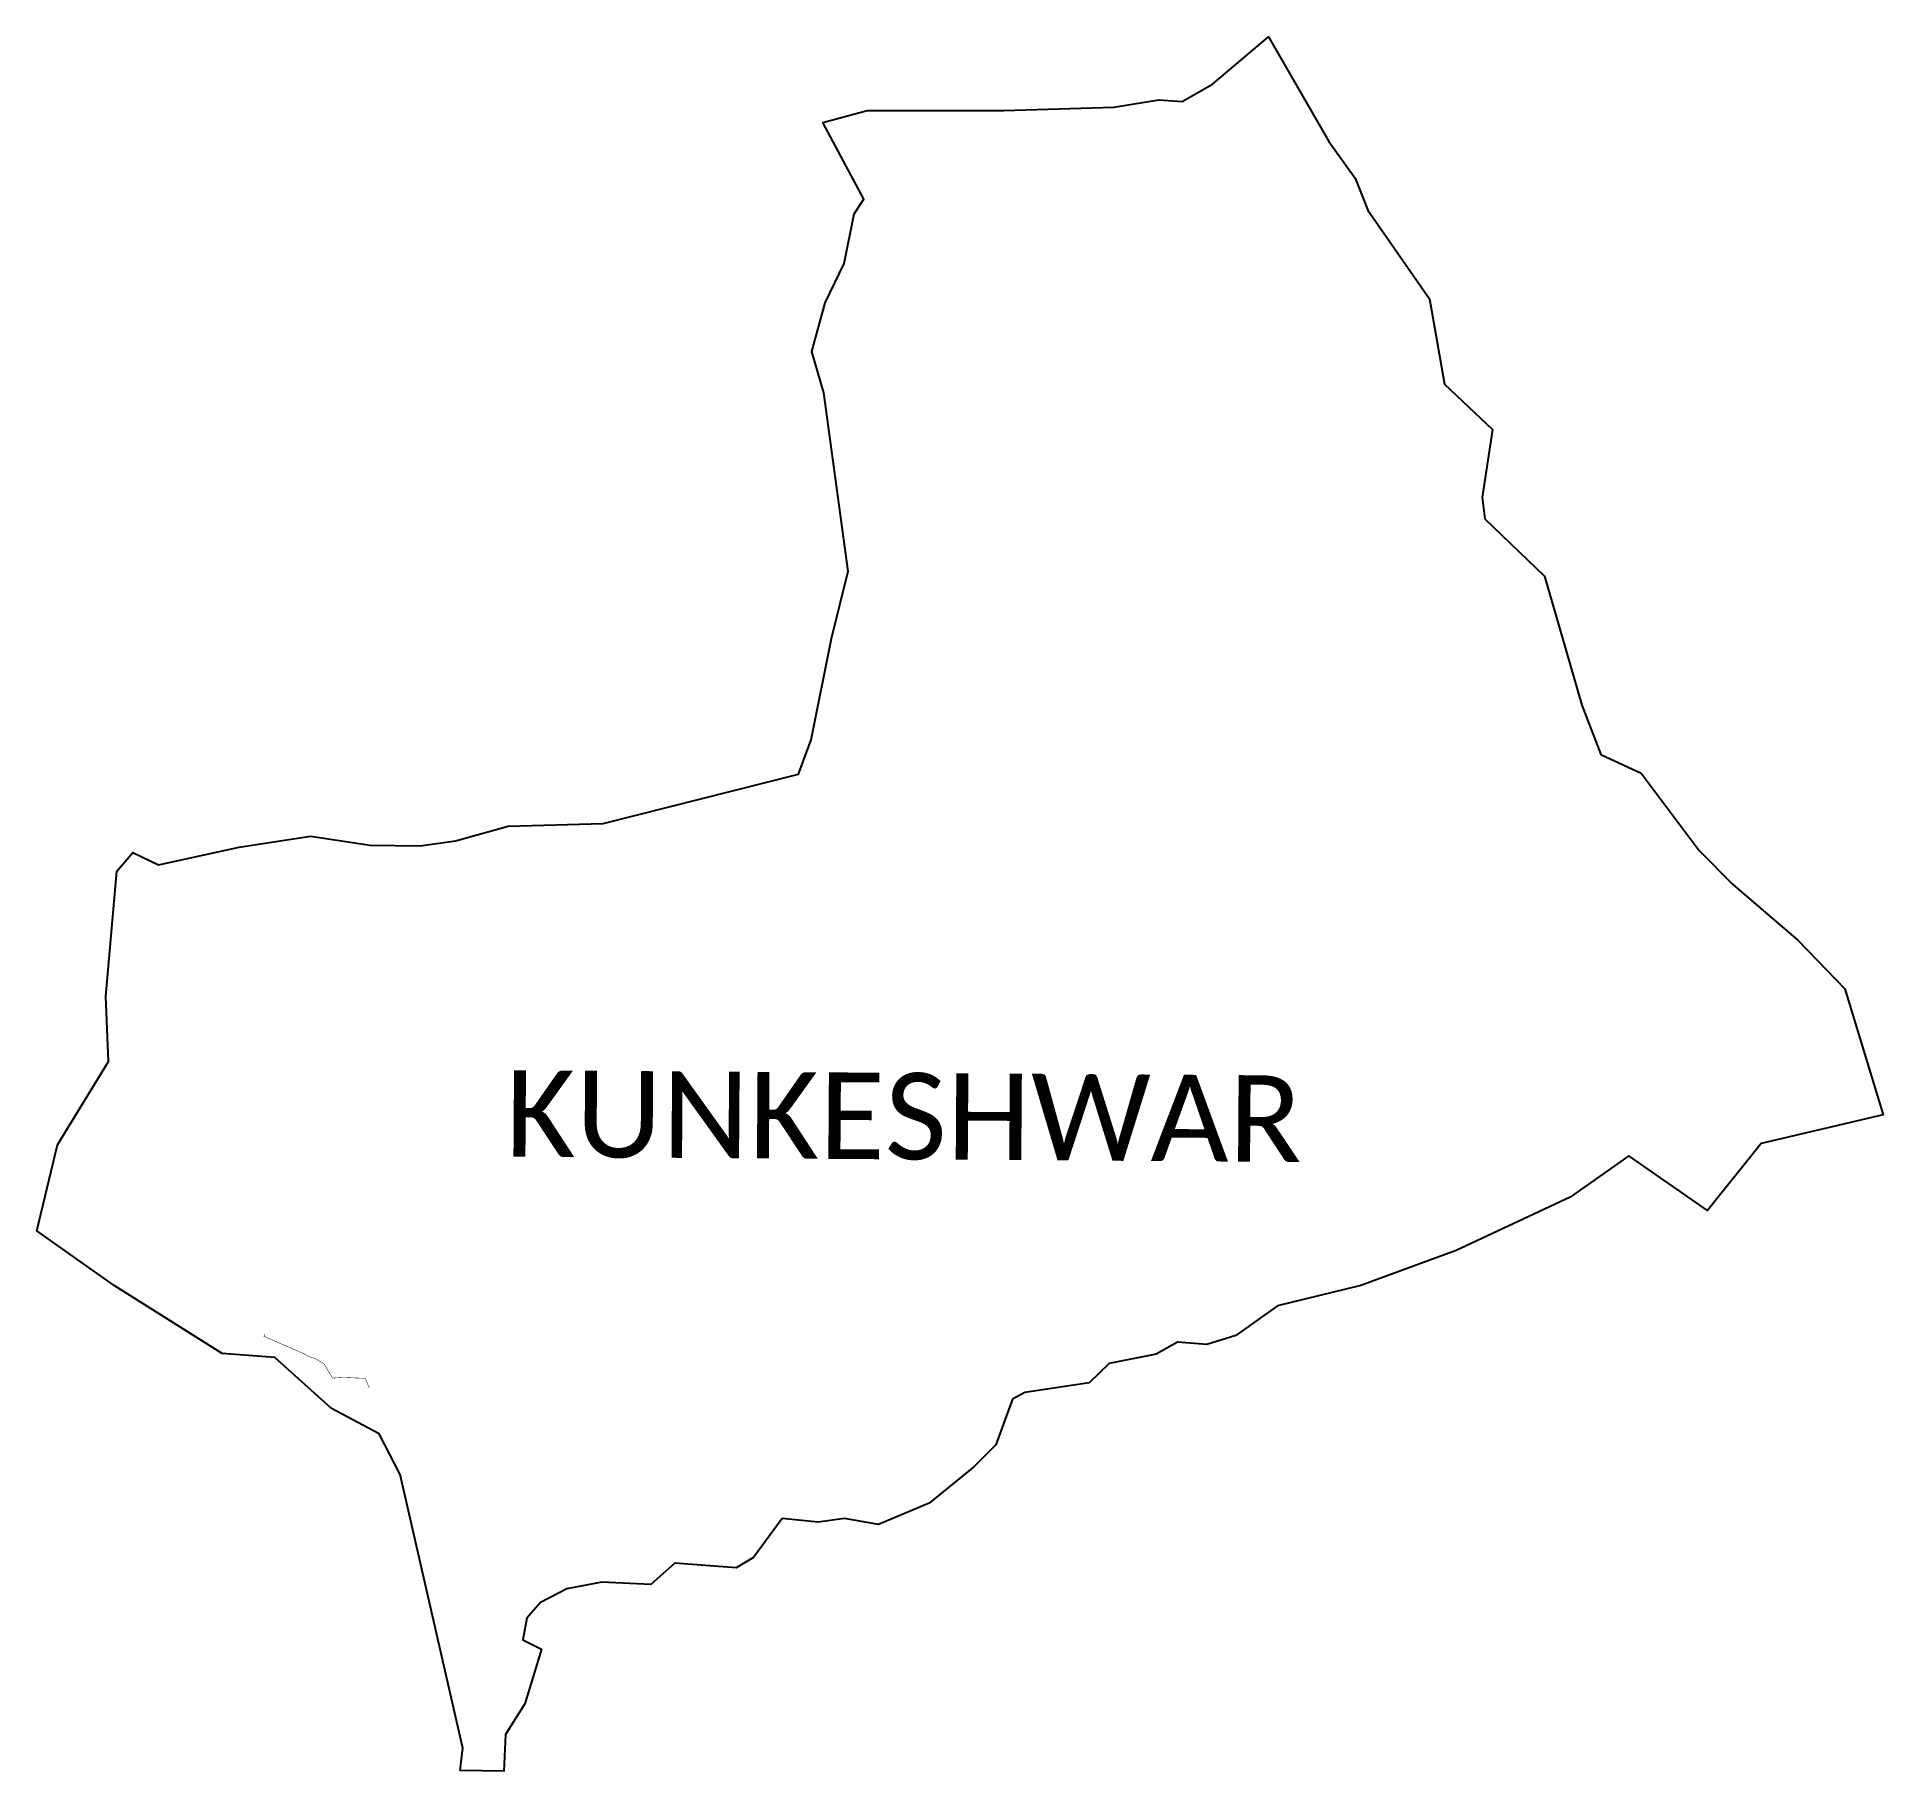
# Model space of a CAD drawing. Header units: metres. Extents: x 327601 to 331451, y 1805680 to 1809296.
import ezdxf

# ---------------------------------------------------------------- set-up
doc = ezdxf.new("R2010")
doc.units = ezdxf.units.M
for name, color, linetype in [('SEAWALL', 170, 'Continuous'), ('village', 3, 'Continuous'), ('VILLAGE NAME', 250, 'Continuous')]:
    doc.layers.add(name, color=color, linetype=linetype)
doc.styles.get("Standard").update_dxf_attribs({"font": 'calibri.ttf'})

msp = doc.modelspace()

# ---------------------------------------------------------------- linework, layer by layer
at = {"layer": 'SEAWALL', "color": 30, "const_width": 1, "flags": 128}
msp.add_lwpolyline([(328076.2, 1806591.5), (328074.2, 1806586.4), (328156.4, 1806550.7), (328168.1, 1806544.4), (328182.7, 1806539.2), (328199.4, 1806529.2), (328217.3, 1806499.3), (328240.3, 1806500.7), (328281.4, 1806499), (328286.2, 1806497.6), (328293.9, 1806478.7)], dxfattribs=at)
at = {"layer": 'village', "color": 3, "true_color": 0x00ff00}
msp.add_polyline3d([(330620.3, 1808290.9, 0), (330744.6, 1808171.6, 0), (330823.1, 1807902.4, 0), (330862.3, 1807799.7, 0), (330946.2, 1807760.9, 0), (331067.4, 1807599.4, 0), (331137, 1807529.2, 0), (331273.6, 1807411.7, 0), (331371.6, 1807311, 0), (331451, 1807048.1, 0), (331196.6, 1806988.3, 0), (331084.7, 1806848.6, 0), (330921.1, 1806962.8, 0), (330798.4, 1806876.8, 0), (330560.9, 1806765.6, 0), (330361.8, 1806692.7, 0), (330188, 1806649.7, 0), (330100.9, 1806588.2, 0), (330040.5, 1806569.3, 0), (329979.5, 1806574, 0), (329935.2, 1806549.6, 0), (329836.9, 1806529.8, 0), (329795.1, 1806489.8, 0), (329661.3, 1806469.2, 0), (329635.4, 1806455.4, 0), (329600.7, 1806360, 0), (329554.6, 1806314, 0), (329461.5, 1806238.9, 0), (329355.9, 1806193.9, 0), (329285.2, 1806206.9, 0), (329230, 1806198.6, 0), (329154.9, 1806206.4, 0), (329095, 1806125.5, 0), (329059.1, 1806103.7, 0), (328931.2, 1806113.1, 0), (328881.2, 1806068.9, 0), (328779.2, 1806073.7, 0), (328706.2, 1806059.9, 0), (328650.7, 1806031.5, 0), (328622.4, 1805999.1, 0), (328613.9, 1805953.7, 0), (328653.4, 1805934.3, 0), (328618.3, 1805820.1, 0), (328578.2, 1805756.2, 0), (328574.9, 1805679.9, 0), (328483.7, 1805681.3, 0), (328489.1, 1805728, 0), (328358.4, 1806298.6, 0), (328314.7, 1806383.1, 0), (328215.2, 1806435.9, 0), (328097, 1806542.5, 0), (327987.2, 1806550.6, 0), (327762.2, 1806692.7, 0), (327600.8, 1806806.1, 0), (327643.7, 1806985.6, 0), (327750.2, 1807159.5, 0), (327744.5, 1807295.4, 0), (327767.3, 1807556.3, 0), (327801, 1807595.6, 0), (327854.5, 1807569.7, 0), (328022.3, 1807606.5, 0), (328171.4, 1807629.4, 0), (328296.1, 1807610.7, 0), (328400, 1807609.1, 0), (328473.8, 1807619.9, 0), (328583.3, 1807650.1, 0), (328781.6, 1807655.6, 0), (329188.9, 1807758.9, 0), (329215.4, 1807830.2, 0), (329257.7, 1808041.6, 0), (329292.9, 1808182.3, 0), (329241.6, 1808553.8, 0), (329216.7, 1808640.1, 0), (329244.7, 1808741.5, 0), (329284.5, 1808823.5, 0), (329305.1, 1808927, 0), (329325.6, 1808957.7, 0), (329240.1, 1809117.3, 0), (329332.1, 1809142.8, 0), (329617.6, 1809142.8, 0), (329846.8, 1809149.6, 0), (329940.7, 1809165.1, 0), (329989, 1809161.4, 0), (330052.7, 1809197.3, 0), (330169.1, 1809296, 0), (330295.2, 1809078.3, 0), (330350.1, 1809001.8, 0), (330376.4, 1808935.1, 0), (330505.1, 1808749.9, 0), (330536.2, 1808572.1, 0), (330636.2, 1808477.4, 0), (330614.8, 1808335.3, 0)], close=True, dxfattribs=at)

# ---------------------------------------------------------------- texts
at = {"layer": 'VILLAGE NAME', "insert": (328578.8, 1807141.4), "char_height": 180.345, "attachment_point": 1, "rotation": 359.6139}
msp.add_mtext_dynamic_manual_height_columns('{\\fCalibri|b0|i0|c0|p34;KUNKESHWAR}', width=3252.397, gutter_width=901.7, heights=[0], dxfattribs=at)

doc.saveas('drawing.dxf')
